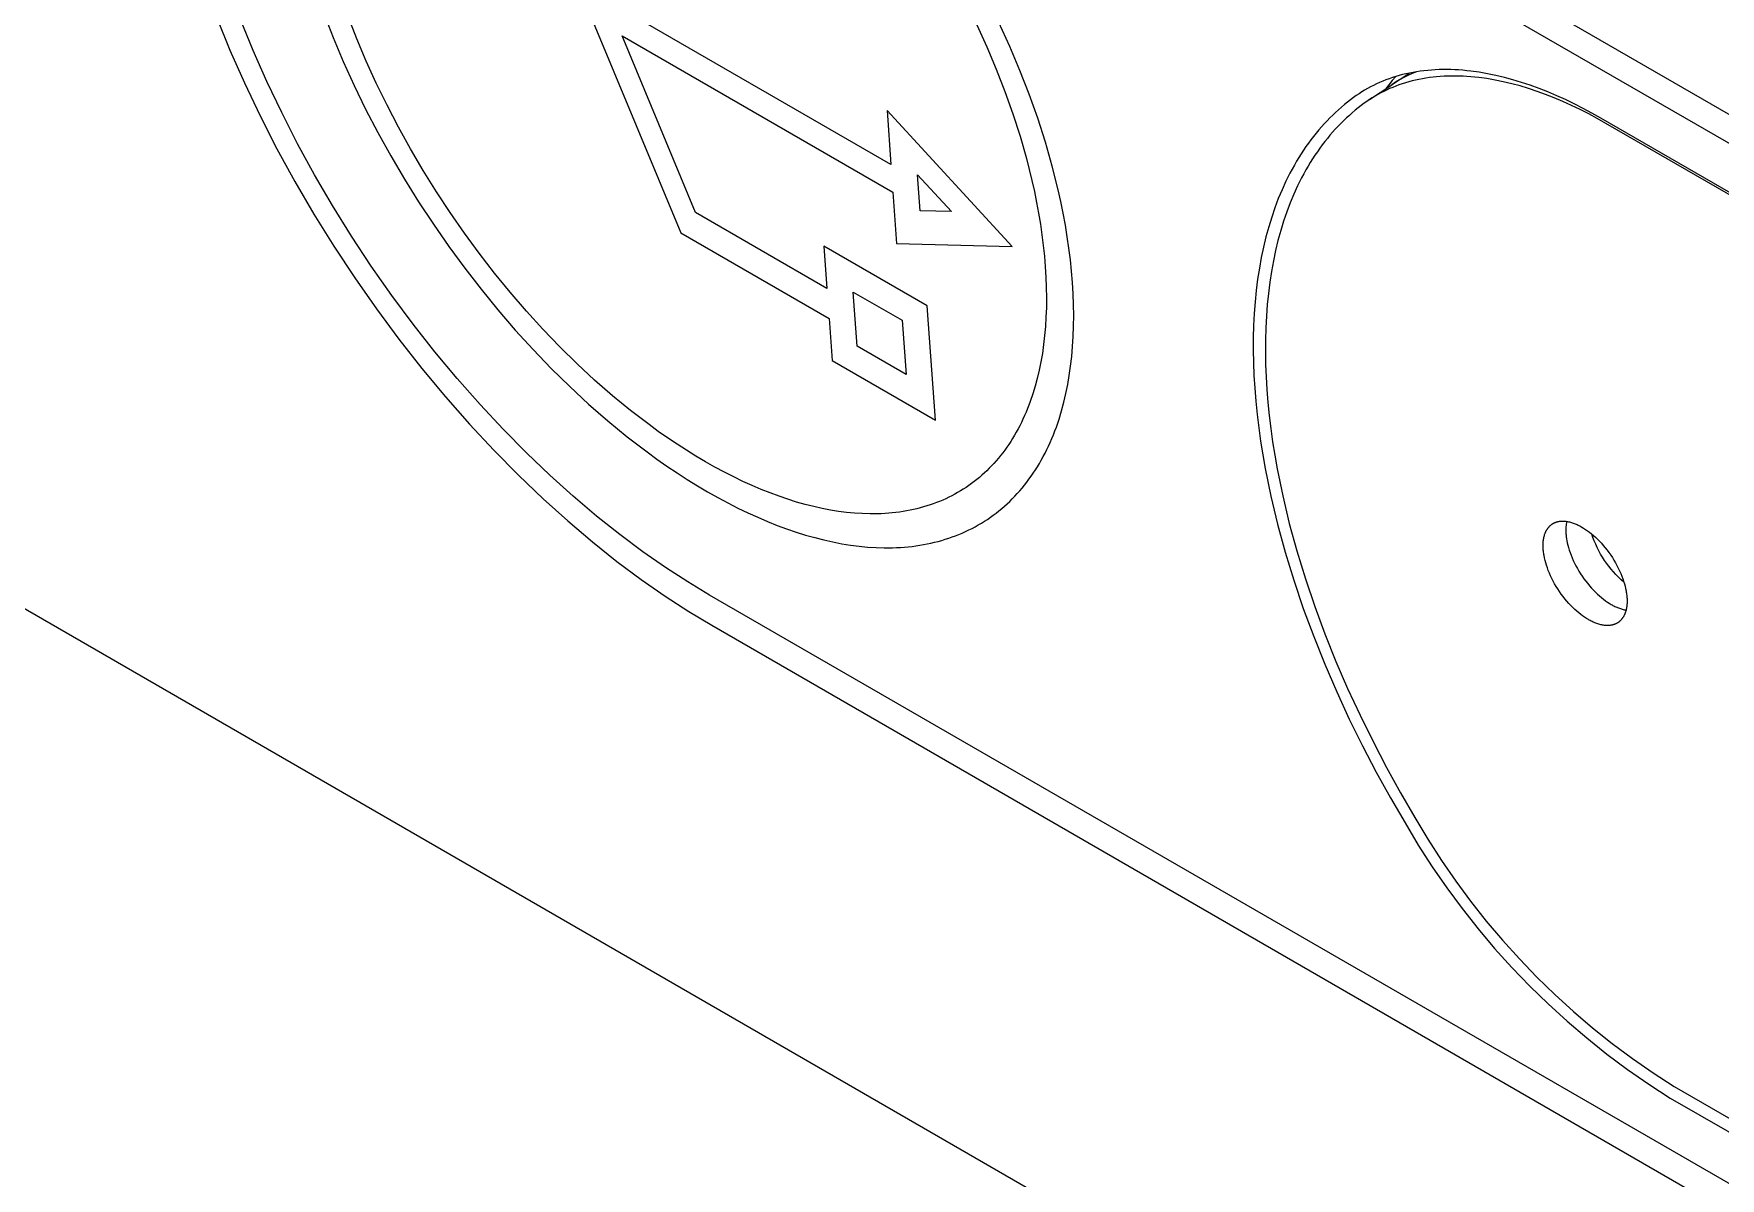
# Model space of a CAD drawing. Header units: millimetres. Extents: x -279 to 4999, y 61 to 3536.
# Drawn here: x 3925.8 to 3976.7, y 1637.2 to 1671.7 of the extents above; entities that cross this region are included whole.
import ezdxf

# ---------------------------------------------------------------- set-up
doc = ezdxf.new("R2010")
doc.units = ezdxf.units.MM
doc.layers.add('ZANO_R', color=7, linetype='Continuous', lineweight=0)

msp = doc.modelspace()

# ---------------------------------------------------------------- linework, layer by layer
at = {"layer": 'ZANO_R'}
for p, q in [((4521.23, 1310.465), (3485.725, 1908.314)), ((4018.624, 1645.237), (3943.801, 1688.436)), ((3943.866, 1687.527), (4018.688, 1644.328)), ((3934.552, 1672.35), (3934.833, 1671.627)), ((3951.651, 1667.8), (3943.483, 1672.516)), ((3931.321, 1672.227), (3931.719, 1671.247)), ((3932.42, 1671.243), (3932.042, 1672.172)), ((3935.544, 1671.593), (3935.282, 1672.267)), ((3942.627, 1672.215), (3945.318, 1665.739)), ((3954.244, 1672.016), (3954.548, 1671.346)), ((3955.239, 1671.362), (3954.911, 1672.081)), ((3934.833, 1671.627), (3935.137, 1670.906)), ((3935.827, 1670.921), (3935.544, 1671.593)), ((3943.544, 1671.685), (3951.71, 1666.971)), ((3945.76, 1666.353), (3943.544, 1671.685)), ((3954.548, 1671.346), (3954.832, 1670.674)), ((3955.543, 1670.64), (3955.239, 1671.362)), ((3931.719, 1671.247), (3932.156, 1670.259)), ((3932.833, 1670.307), (3932.42, 1671.243)), ((3935.137, 1670.906), (3935.464, 1670.187)), ((3936.132, 1670.252), (3935.827, 1670.921)), ((3932.156, 1670.259), (3932.628, 1669.267)), ((3933.281, 1669.367), (3932.833, 1670.307)), ((3954.832, 1670.674), (3955.093, 1670.001)), ((3955.824, 1669.917), (3955.543, 1670.64)), ((3966.39, 1670.274), (3966.297, 1670.232)), ((3966.485, 1670.314), (3966.39, 1670.274)), ((3966.581, 1670.352), (3966.485, 1670.314)), ((3966.678, 1670.388), (3966.581, 1670.352)), ((3966.771, 1670.331), (3966.667, 1670.206)), ((3966.777, 1670.422), (3966.678, 1670.388)), ((3966.873, 1670.28), (3966.755, 1670.205)), ((3966.879, 1670.454), (3966.771, 1670.331)), ((3966.774, 1670.217), (3967.282, 1670.557)), ((3966.877, 1670.454), (3966.777, 1670.422)), ((3966.994, 1670.352), (3966.873, 1670.28)), ((3966.979, 1670.483), (3966.877, 1670.454)), ((3967.082, 1670.51), (3966.979, 1670.483)), ((3967.117, 1670.42), (3966.994, 1670.352)), ((3967.17, 1670.264), (3967.072, 1670.233)), ((3967.186, 1670.536), (3967.082, 1670.51)), ((3967.242, 1670.483), (3967.117, 1670.42)), ((3967.269, 1670.292), (3967.17, 1670.264)), ((3967.292, 1670.559), (3967.186, 1670.536)), ((3967.369, 1670.542), (3967.242, 1670.483)), ((3967.37, 1670.319), (3967.269, 1670.292)), ((3967.399, 1670.579), (3967.292, 1670.559)), ((3967.499, 1670.596), (3967.369, 1670.542)), ((3967.472, 1670.344), (3967.37, 1670.319)), ((3967.507, 1670.598), (3967.399, 1670.579)), ((3967.576, 1670.366), (3967.472, 1670.344)), ((3967.617, 1670.614), (3967.507, 1670.598)), ((3967.68, 1670.387), (3967.576, 1670.366)), ((3967.728, 1670.628), (3967.617, 1670.614)), ((3967.786, 1670.405), (3967.68, 1670.387)), ((3967.84, 1670.64), (3967.728, 1670.628)), ((3967.893, 1670.421), (3967.786, 1670.405)), ((3967.953, 1670.649), (3967.84, 1670.64)), ((3968.001, 1670.434), (3967.893, 1670.421)), ((3968.067, 1670.656), (3967.953, 1670.649)), ((3968.111, 1670.446), (3968.001, 1670.434)), ((3968.182, 1670.661), (3968.067, 1670.656)), ((3968.221, 1670.455), (3968.111, 1670.446)), ((3968.299, 1670.664), (3968.182, 1670.661)), ((3968.333, 1670.462), (3968.221, 1670.455)), ((3968.416, 1670.664), (3968.299, 1670.664)), ((3968.446, 1670.467), (3968.333, 1670.462)), ((3968.534, 1670.662), (3968.416, 1670.664)), ((3968.56, 1670.469), (3968.446, 1670.467)), ((3968.654, 1670.657), (3968.534, 1670.662)), ((3968.675, 1670.469), (3968.56, 1670.469)), ((3968.774, 1670.651), (3968.654, 1670.657)), ((3968.79, 1670.467), (3968.675, 1670.469)), ((3968.896, 1670.642), (3968.774, 1670.651)), ((3968.907, 1670.463), (3968.79, 1670.467)), ((3969.018, 1670.63), (3968.896, 1670.642)), ((3969.025, 1670.456), (3968.907, 1670.463)), ((3969.141, 1670.617), (3969.018, 1670.63)), ((3969.144, 1670.448), (3969.025, 1670.456)), ((3969.39, 1670.583), (3969.141, 1670.617)), ((3969.263, 1670.437), (3969.144, 1670.448)), ((3969.383, 1670.423), (3969.263, 1670.437)), ((3969.627, 1670.39), (3969.383, 1670.423)), ((3969.641, 1670.539), (3969.39, 1670.583)), ((3969.873, 1670.347), (3969.627, 1670.39)), ((3969.896, 1670.487), (3969.641, 1670.539)), ((3970.121, 1670.296), (3969.873, 1670.347)), ((3970.153, 1670.426), (3969.896, 1670.487)), ((3970.373, 1670.236), (3970.121, 1670.296)), ((3970.412, 1670.355), (3970.153, 1670.426)), ((3970.673, 1670.276), (3970.412, 1670.355)), ((3970.935, 1670.189), (3970.673, 1670.276)), ((3935.464, 1670.187), (3935.813, 1669.471)), ((3936.457, 1669.586), (3936.132, 1670.252)), ((3955.093, 1670.001), (3955.332, 1669.327)), ((3956.08, 1669.194), (3955.824, 1669.917)), ((3965.513, 1669.753), (3965.421, 1669.681)), ((3965.606, 1669.823), (3965.513, 1669.753)), ((3965.687, 1669.881), (3965.606, 1669.823)), ((3965.77, 1669.936), (3965.687, 1669.881)), ((3965.854, 1669.99), (3965.77, 1669.936)), ((3965.939, 1670.043), (3965.854, 1669.99)), ((3966.026, 1670.093), (3965.939, 1670.043)), ((3966.087, 1669.758), (3966.006, 1669.703)), ((3966.115, 1670.141), (3966.026, 1670.093)), ((3966.087, 1669.758), (3966.755, 1670.205)), ((3966.169, 1669.811), (3966.087, 1669.758)), ((3966.205, 1670.187), (3966.115, 1670.141)), ((3966.253, 1669.862), (3966.169, 1669.811)), ((3966.297, 1670.232), (3966.205, 1670.187)), ((3966.338, 1669.911), (3966.253, 1669.862)), ((3966.425, 1669.958), (3966.338, 1669.911)), ((3966.513, 1670.003), (3966.425, 1669.958)), ((3966.602, 1670.046), (3966.513, 1670.003)), ((3966.667, 1670.206), (3966.565, 1670.077)), ((3966.693, 1670.088), (3966.602, 1670.046)), ((3966.693, 1670.162), (3966.614, 1670.106)), ((3966.786, 1670.127), (3966.693, 1670.088)), ((3966.88, 1670.164), (3966.786, 1670.127)), ((3966.975, 1670.199), (3966.88, 1670.164)), ((3967.072, 1670.233), (3966.975, 1670.199)), ((3970.626, 1670.168), (3970.373, 1670.236)), ((3970.881, 1670.09), (3970.626, 1670.168)), ((3971.138, 1670.005), (3970.881, 1670.09)), ((3971.199, 1670.093), (3970.935, 1670.189)), ((3971.396, 1669.911), (3971.138, 1670.005)), ((3971.464, 1669.988), (3971.199, 1670.093)), ((3971.655, 1669.809), (3971.396, 1669.911)), ((3971.73, 1669.876), (3971.464, 1669.988)), ((3971.915, 1669.699), (3971.655, 1669.809)), ((3971.996, 1669.756), (3971.73, 1669.876)), ((3972.262, 1669.628), (3971.996, 1669.756)), ((3932.628, 1669.267), (3933.136, 1668.274)), ((3933.762, 1668.427), (3933.281, 1669.367)), ((3935.813, 1669.471), (3936.183, 1668.761)), ((3936.801, 1668.924), (3936.457, 1669.586)), ((3951.535, 1669.433), (3951.651, 1667.8)), ((3955.313, 1665.325), (3951.535, 1669.433)), ((3955.332, 1669.327), (3955.548, 1668.655)), ((3964.975, 1669.29), (3964.889, 1669.205)), ((3965.062, 1669.373), (3964.975, 1669.29)), ((3965.15, 1669.453), (3965.062, 1669.373)), ((3965.24, 1669.531), (3965.15, 1669.453)), ((3965.33, 1669.607), (3965.24, 1669.531)), ((3965.421, 1669.681), (3965.33, 1669.607)), ((3965.478, 1669.283), (3965.392, 1669.204)), ((3965.566, 1669.36), (3965.478, 1669.283)), ((3965.655, 1669.435), (3965.566, 1669.36)), ((3965.745, 1669.508), (3965.655, 1669.435)), ((3965.836, 1669.578), (3965.745, 1669.508)), ((3965.927, 1669.647), (3965.836, 1669.578)), ((3966.006, 1669.703), (3965.927, 1669.647)), ((3972.175, 1669.581), (3971.915, 1669.699)), ((3972.435, 1669.456), (3972.175, 1669.581)), ((3972.528, 1669.493), (3972.262, 1669.628)), ((3972.695, 1669.324), (3972.435, 1669.456)), ((3972.794, 1669.35), (3972.528, 1669.493)), ((3972.955, 1669.185), (3972.695, 1669.324)), ((3973.059, 1669.201), (3972.794, 1669.35)), ((3936.183, 1668.761), (3936.573, 1668.057)), ((3937.165, 1668.269), (3936.801, 1668.924)), ((3956.312, 1668.473), (3956.08, 1669.194)), ((3964.477, 1668.747), (3964.399, 1668.649)), ((3964.557, 1668.843), (3964.477, 1668.747)), ((3964.638, 1668.937), (3964.557, 1668.843)), ((3964.721, 1669.029), (3964.638, 1668.937)), ((3964.804, 1669.118), (3964.721, 1669.029)), ((3964.889, 1669.205), (3964.804, 1669.118)), ((3964.974, 1668.775), (3964.894, 1668.682)), ((3965.055, 1668.865), (3964.974, 1668.775)), ((3965.138, 1668.953), (3965.055, 1668.865)), ((3965.221, 1669.039), (3965.138, 1668.953)), ((3965.306, 1669.122), (3965.221, 1669.039)), ((3965.392, 1669.204), (3965.306, 1669.122)), ((3973.214, 1669.038), (3972.955, 1669.185)), ((4026.686, 1638.239), (3973.059, 1669.201)), ((4026.842, 1638.077), (3973.214, 1669.038)), ((3933.136, 1668.274), (3933.677, 1667.286)), ((3934.274, 1667.49), (3933.762, 1668.427)), ((3937.546, 1667.62), (3937.165, 1668.269)), ((3955.548, 1668.655), (3955.74, 1667.985)), ((3956.518, 1667.753), (3956.312, 1668.473)), ((3964.097, 1668.233), (3964.025, 1668.123)), ((3964.17, 1668.34), (3964.097, 1668.233)), ((3964.245, 1668.445), (3964.17, 1668.34)), ((3964.321, 1668.548), (3964.245, 1668.445)), ((3964.399, 1668.649), (3964.321, 1668.548)), ((3964.587, 1668.291), (3964.514, 1668.187)), ((3964.662, 1668.392), (3964.587, 1668.291)), ((3964.738, 1668.491), (3964.662, 1668.392)), ((3964.816, 1668.588), (3964.738, 1668.491)), ((3964.894, 1668.682), (3964.816, 1668.588)), ((3936.573, 1668.057), (3936.983, 1667.361)), ((3955.74, 1667.985), (3955.906, 1667.319)), ((3956.696, 1667.038), (3956.518, 1667.753)), ((3963.819, 1667.781), (3963.753, 1667.663)), ((3963.886, 1667.898), (3963.819, 1667.781)), ((3963.955, 1668.012), (3963.886, 1667.898)), ((3964.025, 1668.123), (3963.955, 1668.012)), ((3964.234, 1667.751), (3964.167, 1667.637)), ((3964.301, 1667.864), (3964.234, 1667.751)), ((3964.371, 1667.974), (3964.301, 1667.864)), ((3964.441, 1668.082), (3964.371, 1667.974)), ((3964.514, 1668.187), (3964.441, 1668.082)), ((3933.677, 1667.286), (3934.249, 1666.304)), ((3934.817, 1666.561), (3934.274, 1667.49)), ((3936.983, 1667.361), (3937.411, 1666.674)), ((3937.945, 1666.98), (3937.546, 1667.62)), ((3952.536, 1666.407), (3952.459, 1667.493)), ((3952.459, 1667.493), (3953.479, 1666.383)), ((3955.906, 1667.319), (3955.98, 1666.988)), ((3963.564, 1667.294), (3963.447, 1667.036)), ((3963.626, 1667.419), (3963.564, 1667.294)), ((3963.688, 1667.542), (3963.626, 1667.419)), ((3963.753, 1667.663), (3963.688, 1667.542)), ((3963.977, 1667.28), (3963.917, 1667.157)), ((3964.039, 1667.401), (3963.977, 1667.28)), ((3964.102, 1667.52), (3964.039, 1667.401)), ((3964.167, 1667.637), (3964.102, 1667.52)), ((3938.36, 1666.35), (3937.945, 1666.98)), ((3951.71, 1666.971), (3951.82, 1665.414)), ((3955.98, 1666.988), (3956.047, 1666.658)), ((3956.776, 1666.682), (3956.696, 1667.038)), ((3963.336, 1666.77), (3963.232, 1666.496)), ((3963.447, 1667.036), (3963.336, 1666.77)), ((3963.801, 1666.903), (3963.692, 1666.641)), ((3963.917, 1667.157), (3963.801, 1666.903)), ((3934.249, 1666.304), (3934.852, 1665.335)), ((3935.388, 1665.642), (3934.817, 1666.561)), ((3937.411, 1666.674), (3937.857, 1665.997)), ((3938.791, 1665.73), (3938.36, 1666.35)), ((3949.724, 1664.065), (3945.76, 1666.353)), ((3953.479, 1666.383), (3952.536, 1666.407)), ((3956.047, 1666.658), (3956.108, 1666.329)), ((3956.108, 1666.329), (3956.161, 1666.002)), ((3956.848, 1666.328), (3956.776, 1666.682)), ((3956.913, 1665.975), (3956.848, 1666.328)), ((3963.136, 1666.212), (3963.046, 1665.921)), ((3963.232, 1666.496), (3963.136, 1666.212)), ((3963.59, 1666.371), (3963.495, 1666.092)), ((3963.692, 1666.641), (3963.59, 1666.371)), ((3937.857, 1665.997), (3938.32, 1665.332)), ((3939.237, 1665.122), (3938.791, 1665.73)), ((3945.318, 1665.739), (3949.788, 1663.158)), ((3956.161, 1666.002), (3956.209, 1665.677)), ((3956.971, 1665.624), (3956.913, 1665.975)), ((3963.046, 1665.921), (3962.964, 1665.621)), ((3963.407, 1665.805), (3963.326, 1665.509)), ((3963.495, 1666.092), (3963.407, 1665.805)), ((3934.852, 1665.335), (3935.482, 1664.381)), ((3935.984, 1664.739), (3935.388, 1665.642)), ((3938.32, 1665.332), (3938.799, 1664.679)), ((3952.75, 1663.535), (3949.633, 1665.335)), ((3949.633, 1665.335), (3949.724, 1664.065)), ((3951.82, 1665.414), (3955.313, 1665.325)), ((3956.209, 1665.677), (3956.249, 1665.354)), ((3956.249, 1665.354), (3956.282, 1665.032)), ((3957.021, 1665.275), (3956.971, 1665.624)), ((3957.064, 1664.928), (3957.021, 1665.275)), ((3962.89, 1665.312), (3962.823, 1664.996)), ((3962.964, 1665.621), (3962.89, 1665.312)), ((3963.252, 1665.206), (3963.187, 1664.895)), ((3963.326, 1665.509), (3963.252, 1665.206)), ((3936.604, 1663.854), (3935.984, 1664.739)), ((3938.799, 1664.679), (3939.293, 1664.04)), ((3939.698, 1664.527), (3939.237, 1665.122)), ((3956.282, 1665.032), (3956.308, 1664.713)), ((3956.308, 1664.713), (3956.327, 1664.399)), ((3957.1, 1664.583), (3957.064, 1664.928)), ((3962.764, 1664.672), (3962.713, 1664.34)), ((3962.823, 1664.996), (3962.764, 1664.672)), ((3963.187, 1664.895), (3963.128, 1664.576)), ((3935.482, 1664.381), (3936.136, 1663.447)), ((3940.172, 1663.946), (3939.698, 1664.527)), ((3956.327, 1664.399), (3956.338, 1664.09)), ((3957.128, 1664.24), (3957.1, 1664.583)), ((3957.148, 1663.902), (3957.128, 1664.24)), ((3962.713, 1664.34), (3962.669, 1664.001)), ((3963.078, 1664.249), (3963.036, 1663.915)), ((3963.128, 1664.576), (3963.078, 1664.249)), ((3937.245, 1662.99), (3936.604, 1663.854)), ((3939.293, 1664.04), (3939.802, 1663.416)), ((3940.659, 1663.381), (3940.172, 1663.946)), ((3950.518, 1663.955), (3951.995, 1663.102)), ((3950.634, 1662.322), (3950.518, 1663.955)), ((3956.338, 1664.09), (3956.343, 1663.787)), ((3956.343, 1663.787), (3956.34, 1663.491)), ((3957.161, 1663.571), (3957.148, 1663.902)), ((3962.635, 1663.655), (3962.608, 1663.302)), ((3962.669, 1664.001), (3962.635, 1663.655)), ((3963.036, 1663.915), (3963.001, 1663.574)), ((3936.136, 1663.447), (3936.812, 1662.536)), ((3939.802, 1663.416), (3940.324, 1662.809)), ((3941.157, 1662.832), (3940.659, 1663.381)), ((3949.788, 1663.158), (3949.878, 1661.888)), ((3952.995, 1660.089), (3952.75, 1663.535)), ((3956.329, 1663.201), (3956.312, 1662.917)), ((3956.34, 1663.491), (3956.329, 1663.201)), ((3957.165, 1663.246), (3957.161, 1663.571)), ((3957.162, 1662.928), (3957.165, 1663.246)), ((3962.608, 1663.302), (3962.589, 1662.942)), ((3962.975, 1663.227), (3962.957, 1662.872)), ((3963.001, 1663.574), (3962.975, 1663.227)), ((3937.903, 1662.152), (3937.245, 1662.99)), ((3940.324, 1662.809), (3940.86, 1662.22)), ((3941.667, 1662.302), (3941.157, 1662.832)), ((3951.995, 1663.102), (3952.111, 1661.469)), ((3956.288, 1662.64), (3956.257, 1662.369)), ((3956.312, 1662.917), (3956.288, 1662.64)), ((3957.151, 1662.616), (3957.162, 1662.928)), ((3962.589, 1662.942), (3962.579, 1662.576)), ((3962.957, 1662.872), (3962.947, 1662.512)), ((3936.812, 1662.536), (3937.508, 1661.651)), ((3938.577, 1661.342), (3937.903, 1662.152)), ((3940.86, 1662.22), (3941.407, 1661.65)), ((3942.188, 1661.79), (3941.667, 1662.302)), ((3952.111, 1661.469), (3950.634, 1662.322)), ((3956.257, 1662.369), (3956.22, 1662.104)), ((3957.107, 1662.014), (3957.133, 1662.312)), ((3957.133, 1662.312), (3957.151, 1662.616)), ((3962.579, 1662.576), (3962.578, 1662.204)), ((3962.578, 1662.204), (3962.584, 1661.826)), ((3962.947, 1662.512), (3962.945, 1662.145)), ((3962.945, 1662.145), (3962.952, 1661.773)), ((3937.508, 1661.651), (3938.219, 1660.796)), ((3941.407, 1661.65), (3941.966, 1661.101)), ((3942.718, 1661.298), (3942.188, 1661.79)), ((3949.878, 1661.888), (3952.995, 1660.089)), ((3956.175, 1661.846), (3956.124, 1661.595)), ((3956.22, 1662.104), (3956.175, 1661.846)), ((3957.033, 1661.439), (3957.073, 1661.723)), ((3957.073, 1661.723), (3957.107, 1662.014)), ((3962.584, 1661.826), (3962.599, 1661.442)), ((3962.952, 1661.773), (3962.967, 1661.395)), ((3939.263, 1660.563), (3938.577, 1661.342)), ((3943.257, 1660.828), (3942.718, 1661.298)), ((3956.002, 1661.112), (3955.932, 1660.88)), ((3956.066, 1661.35), (3956.002, 1661.112)), ((3956.124, 1661.595), (3956.066, 1661.35)), ((3956.93, 1660.892), (3956.985, 1661.162)), ((3956.985, 1661.162), (3957.033, 1661.439)), ((3962.599, 1661.442), (3962.623, 1661.053)), ((3962.967, 1661.395), (3962.99, 1661.013)), ((3938.219, 1660.796), (3938.943, 1659.973)), ((3941.966, 1661.101), (3942.535, 1660.573)), ((3943.804, 1660.38), (3943.257, 1660.828)), ((3955.855, 1660.655), (3955.814, 1660.545)), ((3955.932, 1660.88), (3955.855, 1660.655)), ((3956.8, 1660.373), (3956.869, 1660.629)), ((3956.869, 1660.629), (3956.93, 1660.892)), ((3962.623, 1661.053), (3962.655, 1660.66)), ((3962.655, 1660.66), (3962.695, 1660.262)), ((3962.99, 1661.013), (3963.021, 1660.625)), ((3963.021, 1660.625), (3963.061, 1660.233)), ((3939.959, 1659.816), (3939.263, 1660.563)), ((3942.535, 1660.573), (3943.114, 1660.068)), ((3944.359, 1659.955), (3943.804, 1660.38)), ((3955.636, 1660.123), (3955.588, 1660.021)), ((3955.683, 1660.226), (3955.636, 1660.123)), ((3955.728, 1660.33), (3955.683, 1660.226)), ((3955.772, 1660.437), (3955.728, 1660.33)), ((3955.814, 1660.545), (3955.772, 1660.437)), ((3956.642, 1659.882), (3956.724, 1660.124)), ((3956.724, 1660.124), (3956.8, 1660.373)), ((3962.695, 1660.262), (3962.744, 1659.859)), ((3963.061, 1660.233), (3963.109, 1659.837)), ((3938.943, 1659.973), (3939.677, 1659.185)), ((3940.66, 1659.105), (3939.959, 1659.816)), ((3943.114, 1660.068), (3943.702, 1659.587)), ((3943.702, 1659.587), (3944.298, 1659.131)), ((3944.639, 1659.753), (3944.359, 1659.955)), ((3944.92, 1659.556), (3944.639, 1659.753)), ((3955.379, 1659.633), (3955.324, 1659.54)), ((3955.434, 1659.727), (3955.379, 1659.633)), ((3955.486, 1659.824), (3955.434, 1659.727)), ((3955.538, 1659.922), (3955.486, 1659.824)), ((3955.588, 1660.021), (3955.538, 1659.922)), ((3956.505, 1659.534), (3956.552, 1659.648)), ((3956.552, 1659.648), (3956.598, 1659.764)), ((3956.598, 1659.764), (3956.642, 1659.882)), ((3962.744, 1659.859), (3962.801, 1659.453)), ((3963.109, 1659.837), (3963.165, 1659.437)), ((3939.677, 1659.185), (3940.418, 1658.434)), ((3941.366, 1658.43), (3940.66, 1659.105)), ((3944.298, 1659.131), (3944.598, 1658.913)), ((3945.203, 1659.366), (3944.92, 1659.556)), ((3945.487, 1659.183), (3945.203, 1659.366)), ((3945.773, 1659.007), (3945.487, 1659.183)), ((3955.024, 1659.103), (3954.959, 1659.021)), ((3955.086, 1659.187), (3955.024, 1659.103)), ((3955.148, 1659.273), (3955.086, 1659.187)), ((3955.208, 1659.36), (3955.148, 1659.273)), ((3955.266, 1659.449), (3955.208, 1659.36)), ((3955.324, 1659.54), (3955.266, 1659.449)), ((3956.246, 1658.99), (3956.301, 1659.095)), ((3956.301, 1659.095), (3956.354, 1659.202)), ((3956.354, 1659.202), (3956.406, 1659.311)), ((3956.406, 1659.311), (3956.457, 1659.421)), ((3956.457, 1659.421), (3956.505, 1659.534)), ((3962.801, 1659.453), (3962.866, 1659.044)), ((3963.165, 1659.437), (3963.229, 1659.034)), ((3944.598, 1658.913), (3944.9, 1658.703)), ((3944.9, 1658.703), (3945.204, 1658.499)), ((3946.06, 1658.837), (3945.773, 1659.007)), ((3946.346, 1658.676), (3946.06, 1658.837)), ((3946.63, 1658.523), (3946.346, 1658.676)), ((3954.545, 1658.567), (3954.471, 1658.497)), ((3954.618, 1658.638), (3954.545, 1658.567)), ((3954.689, 1658.711), (3954.618, 1658.638)), ((3954.758, 1658.786), (3954.689, 1658.711)), ((3954.827, 1658.863), (3954.758, 1658.786)), ((3954.894, 1658.941), (3954.827, 1658.863)), ((3954.959, 1659.021), (3954.894, 1658.941)), ((3955.947, 1658.492), (3956.01, 1658.588)), ((3956.01, 1658.588), (3956.071, 1658.685)), ((3956.071, 1658.685), (3956.131, 1658.785)), ((3956.131, 1658.785), (3956.189, 1658.886)), ((3956.189, 1658.886), (3956.246, 1658.99)), ((3962.866, 1659.044), (3962.939, 1658.631)), ((3962.939, 1658.631), (3963.11, 1657.798)), ((3963.229, 1659.034), (3963.301, 1658.627)), ((3963.301, 1658.627), (3963.469, 1657.807)), ((3940.418, 1658.434), (3941.162, 1657.722)), ((3942.072, 1657.794), (3941.366, 1658.43)), ((3945.204, 1658.499), (3945.51, 1658.302)), ((3945.51, 1658.302), (3945.816, 1658.112)), ((3945.816, 1658.112), (3946.124, 1657.93)), ((3946.912, 1658.38), (3946.63, 1658.523)), ((3947.191, 1658.245), (3946.912, 1658.38)), ((3947.467, 1658.12), (3947.191, 1658.245)), ((3947.741, 1658.003), (3947.467, 1658.12)), ((3953.919, 1658.063), (3953.835, 1658.009)), ((3954.002, 1658.12), (3953.919, 1658.063)), ((3954.083, 1658.178), (3954.002, 1658.12)), ((3954.164, 1658.238), (3954.083, 1658.178)), ((3954.242, 1658.3), (3954.164, 1658.238)), ((3954.32, 1658.364), (3954.242, 1658.3)), ((3954.396, 1658.43), (3954.32, 1658.364)), ((3954.471, 1658.497), (3954.396, 1658.43)), ((3955.609, 1658.042), (3955.68, 1658.128)), ((3955.68, 1658.128), (3955.749, 1658.216)), ((3955.749, 1658.216), (3955.816, 1658.306)), ((3955.816, 1658.306), (3955.882, 1658.398)), ((3955.882, 1658.398), (3955.947, 1658.492)), ((3941.162, 1657.722), (3941.908, 1657.051)), ((3942.776, 1657.197), (3942.072, 1657.794)), ((3946.124, 1657.93), (3946.432, 1657.757)), ((3946.432, 1657.757), (3946.737, 1657.593)), ((3946.737, 1657.593), (3947.039, 1657.439)), ((3948.012, 1657.895), (3947.741, 1658.003)), ((3948.281, 1657.795), (3948.012, 1657.895)), ((3948.546, 1657.704), (3948.281, 1657.795)), ((3948.808, 1657.622), (3948.546, 1657.704)), ((3949.068, 1657.549), (3948.808, 1657.622)), ((3949.324, 1657.484), (3949.068, 1657.549)), ((3952.93, 1657.567), (3952.833, 1657.533)), ((3953.026, 1657.603), (3952.93, 1657.567)), ((3953.12, 1657.64), (3953.026, 1657.603)), ((3953.214, 1657.679), (3953.12, 1657.64)), ((3953.306, 1657.721), (3953.214, 1657.679)), ((3953.397, 1657.764), (3953.306, 1657.721)), ((3953.487, 1657.809), (3953.397, 1657.764)), ((3953.576, 1657.856), (3953.487, 1657.809)), ((3953.664, 1657.905), (3953.576, 1657.856)), ((3953.75, 1657.956), (3953.664, 1657.905)), ((3953.835, 1658.009), (3953.75, 1657.956)), ((3955.075, 1657.493), (3955.156, 1657.566)), ((3955.156, 1657.566), (3955.235, 1657.64)), ((3955.235, 1657.64), (3955.313, 1657.717)), ((3955.313, 1657.717), (3955.389, 1657.795)), ((3955.389, 1657.795), (3955.464, 1657.875)), ((3955.464, 1657.875), (3955.537, 1657.958)), ((3955.537, 1657.958), (3955.609, 1658.042)), ((3963.11, 1657.798), (3963.311, 1656.956)), ((3963.469, 1657.807), (3963.667, 1656.978)), ((3941.908, 1657.051), (3942.651, 1656.42)), ((3943.476, 1656.64), (3942.776, 1657.197)), ((3947.039, 1657.439), (3947.339, 1657.295)), ((3947.339, 1657.295), (3947.635, 1657.16)), ((3947.635, 1657.16), (3947.929, 1657.034)), ((3947.929, 1657.034), (3948.221, 1656.918)), ((3949.577, 1657.427), (3949.324, 1657.484)), ((3949.827, 1657.379), (3949.577, 1657.427)), ((3950.073, 1657.34), (3949.827, 1657.379)), ((3950.316, 1657.308), (3950.073, 1657.34)), ((3950.555, 1657.285), (3950.316, 1657.308)), ((3950.791, 1657.271), (3950.555, 1657.285)), ((3951.023, 1657.264), (3950.791, 1657.271)), ((3951.137, 1657.264), (3951.023, 1657.264)), ((3951.251, 1657.266), (3951.137, 1657.264)), ((3951.363, 1657.27), (3951.251, 1657.266)), ((3951.475, 1657.275), (3951.363, 1657.27)), ((3951.586, 1657.283), (3951.475, 1657.275)), ((3951.695, 1657.293), (3951.586, 1657.283)), ((3951.804, 1657.305), (3951.695, 1657.293)), ((3951.912, 1657.319), (3951.804, 1657.305)), ((3952.018, 1657.335), (3951.912, 1657.319)), ((3952.124, 1657.353), (3952.018, 1657.335)), ((3952.229, 1657.373), (3952.124, 1657.353)), ((3952.332, 1657.395), (3952.229, 1657.373)), ((3952.434, 1657.418), (3952.332, 1657.395)), ((3952.536, 1657.444), (3952.434, 1657.418)), ((3952.636, 1657.472), (3952.536, 1657.444)), ((3952.735, 1657.502), (3952.636, 1657.472)), ((3952.833, 1657.533), (3952.735, 1657.502)), ((3954.382, 1656.984), (3954.473, 1657.041)), ((3954.473, 1657.041), (3954.563, 1657.099)), ((3954.563, 1657.099), (3954.652, 1657.16)), ((3954.652, 1657.16), (3954.739, 1657.223)), ((3954.739, 1657.223), (3954.825, 1657.287)), ((3954.825, 1657.287), (3954.91, 1657.354)), ((3954.91, 1657.354), (3954.994, 1657.422)), ((3954.994, 1657.422), (3955.075, 1657.493)), ((3971.775, 1657.033), (3971.787, 1657.035)), ((3971.787, 1657.035), (3971.8, 1657.038)), ((3971.8, 1657.038), (3971.813, 1657.04)), ((3971.813, 1657.04), (3971.826, 1657.042)), ((3971.826, 1657.042), (3971.839, 1657.043)), ((3971.839, 1657.043), (3971.852, 1657.044)), ((3971.852, 1657.044), (3971.865, 1657.046)), ((3971.865, 1657.046), (3971.878, 1657.046)), ((3971.878, 1657.046), (3971.892, 1657.047)), ((3971.892, 1657.047), (3971.905, 1657.047)), ((3971.905, 1657.047), (3971.919, 1657.047)), ((3971.919, 1657.047), (3971.932, 1657.047)), ((3971.932, 1657.047), (3971.946, 1657.047)), ((3971.946, 1657.047), (3971.96, 1657.046)), ((3971.96, 1657.046), (3971.974, 1657.045)), ((3971.974, 1657.045), (3972.002, 1657.042)), ((3972.002, 1657.042), (3972.03, 1657.039)), ((3972.037, 1657.038), (3972.028, 1656.996)), ((3972.03, 1657.039), (3972.058, 1657.034)), ((3972.058, 1657.034), (3972.087, 1657.029)), ((3944.169, 1656.123), (3943.476, 1656.64)), ((3948.221, 1656.918), (3948.509, 1656.812)), ((3948.509, 1656.812), (3948.794, 1656.714)), ((3948.794, 1656.714), (3949.075, 1656.626)), ((3949.075, 1656.626), (3949.354, 1656.547)), ((3949.354, 1656.547), (3949.629, 1656.477)), ((3953.292, 1656.497), (3953.397, 1656.531)), ((3953.397, 1656.531), (3953.501, 1656.567)), ((3953.501, 1656.567), (3953.604, 1656.605)), ((3953.604, 1656.605), (3953.705, 1656.645)), ((3953.705, 1656.645), (3953.806, 1656.687)), ((3953.806, 1656.687), (3953.905, 1656.732)), ((3953.905, 1656.732), (3954.003, 1656.778)), ((3954.003, 1656.778), (3954.099, 1656.827)), ((3954.099, 1656.827), (3954.195, 1656.877)), ((3954.195, 1656.877), (3954.289, 1656.93)), ((3954.289, 1656.93), (3954.382, 1656.984)), ((3963.311, 1656.956), (3963.542, 1656.109)), ((3963.667, 1656.978), (3963.895, 1656.145)), ((3971.335, 1656.501), (3971.34, 1656.529)), ((3971.34, 1656.529), (3971.345, 1656.557)), ((3971.345, 1656.557), (3971.352, 1656.585)), ((3971.352, 1656.585), (3971.359, 1656.612)), ((3971.359, 1656.612), (3971.367, 1656.638)), ((3971.367, 1656.638), (3971.376, 1656.664)), ((3971.376, 1656.664), (3971.381, 1656.677)), ((3971.381, 1656.677), (3971.386, 1656.689)), ((3971.386, 1656.689), (3971.391, 1656.702)), ((3971.391, 1656.702), (3971.396, 1656.714)), ((3971.396, 1656.714), (3971.402, 1656.726)), ((3971.402, 1656.726), (3971.407, 1656.738)), ((3971.407, 1656.738), (3971.413, 1656.749)), ((3971.413, 1656.749), (3971.419, 1656.761)), ((3971.419, 1656.761), (3971.426, 1656.772)), ((3971.426, 1656.772), (3971.432, 1656.783)), ((3971.432, 1656.783), (3971.439, 1656.794)), ((3971.439, 1656.794), (3971.446, 1656.805)), ((3971.446, 1656.805), (3971.453, 1656.816)), ((3971.453, 1656.816), (3971.46, 1656.826)), ((3971.46, 1656.826), (3971.468, 1656.836)), ((3971.468, 1656.836), (3971.475, 1656.846)), ((3971.475, 1656.846), (3971.483, 1656.856)), ((3971.483, 1656.856), (3971.491, 1656.866)), ((3971.491, 1656.866), (3971.5, 1656.875)), ((3971.5, 1656.875), (3971.508, 1656.884)), ((3971.508, 1656.884), (3971.517, 1656.893)), ((3971.517, 1656.893), (3971.526, 1656.902)), ((3971.526, 1656.902), (3971.535, 1656.91)), ((3971.535, 1656.91), (3971.544, 1656.918)), ((3971.544, 1656.918), (3971.553, 1656.926)), ((3971.553, 1656.926), (3971.563, 1656.934)), ((3971.563, 1656.934), (3971.572, 1656.941)), ((3971.572, 1656.941), (3971.582, 1656.949)), ((3971.582, 1656.949), (3971.592, 1656.955)), ((3971.592, 1656.955), (3971.603, 1656.962)), ((3971.603, 1656.962), (3971.613, 1656.969)), ((3971.613, 1656.969), (3971.624, 1656.975)), ((3971.624, 1656.975), (3971.634, 1656.981)), ((3971.634, 1656.981), (3971.645, 1656.987)), ((3971.645, 1656.987), (3971.656, 1656.992)), ((3971.656, 1656.992), (3971.667, 1656.997)), ((3971.667, 1656.997), (3971.679, 1657.002)), ((3971.679, 1657.002), (3971.69, 1657.007)), ((3971.69, 1657.007), (3971.702, 1657.011)), ((3971.702, 1657.011), (3971.714, 1657.016)), ((3971.714, 1657.016), (3971.726, 1657.02)), ((3971.726, 1657.02), (3971.738, 1657.023)), ((3971.738, 1657.023), (3971.75, 1657.027)), ((3971.75, 1657.027), (3971.762, 1657.03)), ((3971.762, 1657.03), (3971.775, 1657.033)), ((3972.008, 1656.829), (3972.006, 1656.786)), ((3972.006, 1656.786), (3972.006, 1656.744)), ((3972.006, 1656.744), (3972.008, 1656.702)), ((3972.011, 1656.871), (3972.008, 1656.829)), ((3972.008, 1656.702), (3972.011, 1656.66)), ((3972.015, 1656.913), (3972.011, 1656.871)), ((3972.011, 1656.66), (3972.013, 1656.629)), ((3972.013, 1656.629), (3972.016, 1656.597)), ((3972.021, 1656.955), (3972.015, 1656.913)), ((3972.016, 1656.597), (3972.02, 1656.564)), ((3972.02, 1656.564), (3972.025, 1656.531)), ((3972.028, 1656.996), (3972.021, 1656.955)), ((3972.025, 1656.531), (3972.03, 1656.498)), ((3972.087, 1657.029), (3972.115, 1657.022)), ((3972.115, 1657.022), (3972.144, 1657.015)), ((3972.144, 1657.015), (3972.173, 1657.007)), ((3972.173, 1657.007), (3972.202, 1656.998)), ((3972.202, 1656.998), (3972.231, 1656.988)), ((3972.231, 1656.988), (3972.259, 1656.978)), ((3972.259, 1656.978), (3972.288, 1656.966)), ((3972.288, 1656.966), (3972.317, 1656.954)), ((3972.317, 1656.954), (3972.346, 1656.942)), ((3972.346, 1656.942), (3972.375, 1656.928)), ((3972.375, 1656.928), (3972.403, 1656.914)), ((3972.403, 1656.914), (3972.431, 1656.9)), ((3972.431, 1656.9), (3972.46, 1656.884)), ((3972.46, 1656.884), (3972.488, 1656.868)), ((3972.488, 1656.868), (3972.544, 1656.835)), ((3972.544, 1656.835), (3972.601, 1656.797)), ((3972.601, 1656.797), (3972.66, 1656.757)), ((3972.66, 1656.757), (3972.719, 1656.712)), ((3972.719, 1656.712), (3972.779, 1656.665)), ((3972.779, 1656.665), (3972.839, 1656.614)), ((3972.824, 1656.553), (3972.788, 1656.657)), ((3972.863, 1656.449), (3972.824, 1656.553)), ((3972.839, 1656.614), (3972.899, 1656.56)), ((3972.899, 1656.56), (3972.959, 1656.502)), ((3942.651, 1656.42), (3943.39, 1655.832)), ((3944.853, 1655.646), (3944.169, 1656.123)), ((3949.629, 1656.477), (3949.901, 1656.417)), ((3949.901, 1656.417), (3950.169, 1656.365)), ((3950.169, 1656.365), (3950.433, 1656.322)), ((3950.433, 1656.322), (3950.694, 1656.289)), ((3950.694, 1656.289), (3950.951, 1656.264)), ((3950.951, 1656.264), (3951.204, 1656.248)), ((3951.204, 1656.248), (3951.453, 1656.241)), ((3951.453, 1656.241), (3951.576, 1656.241)), ((3951.576, 1656.241), (3951.698, 1656.243)), ((3951.698, 1656.243), (3951.819, 1656.247)), ((3951.819, 1656.247), (3951.939, 1656.253)), ((3951.939, 1656.253), (3952.058, 1656.262)), ((3952.058, 1656.262), (3952.175, 1656.273)), ((3952.175, 1656.273), (3952.292, 1656.285)), ((3952.292, 1656.285), (3952.408, 1656.3)), ((3952.408, 1656.3), (3952.522, 1656.317)), ((3952.522, 1656.317), (3952.636, 1656.337)), ((3952.636, 1656.337), (3952.748, 1656.358)), ((3952.748, 1656.358), (3952.859, 1656.381)), ((3952.859, 1656.381), (3952.969, 1656.407)), ((3952.969, 1656.407), (3953.078, 1656.435)), ((3953.078, 1656.435), (3953.185, 1656.465)), ((3953.185, 1656.465), (3953.292, 1656.497)), ((3963.542, 1656.109), (3963.803, 1655.261)), ((3963.895, 1656.145), (3964.151, 1655.309)), ((3971.32, 1656.324), (3971.321, 1656.354)), ((3971.32, 1656.293), (3971.32, 1656.324)), ((3971.321, 1656.263), (3971.32, 1656.293)), ((3971.321, 1656.354), (3971.322, 1656.384)), ((3971.322, 1656.232), (3971.321, 1656.263)), ((3971.322, 1656.384), (3971.324, 1656.413)), ((3971.324, 1656.201), (3971.322, 1656.232)), ((3971.324, 1656.413), (3971.327, 1656.443)), ((3971.326, 1656.17), (3971.324, 1656.201)), ((3971.329, 1656.138), (3971.326, 1656.17)), ((3971.327, 1656.443), (3971.33, 1656.472)), ((3971.333, 1656.106), (3971.329, 1656.138)), ((3971.33, 1656.472), (3971.335, 1656.501)), ((3971.338, 1656.073), (3971.333, 1656.106)), ((3971.343, 1656.039), (3971.338, 1656.073)), ((3971.349, 1656.005), (3971.343, 1656.039)), ((3972.03, 1656.498), (3972.036, 1656.464)), ((3972.036, 1656.464), (3972.05, 1656.394)), ((3972.05, 1656.394), (3972.067, 1656.321)), ((3972.067, 1656.321), (3972.087, 1656.247)), ((3972.087, 1656.247), (3972.11, 1656.172)), ((3972.11, 1656.172), (3972.136, 1656.095)), ((3972.136, 1656.095), (3972.165, 1656.016)), ((3972.906, 1656.348), (3972.863, 1656.449)), ((3972.953, 1656.247), (3972.906, 1656.348)), ((3973.003, 1656.148), (3972.953, 1656.247)), ((3972.959, 1656.502), (3973.019, 1656.441)), ((3973.056, 1656.052), (3973.003, 1656.148)), ((3973.019, 1656.441), (3973.079, 1656.378)), ((3973.113, 1655.956), (3973.056, 1656.052)), ((3973.079, 1656.378), (3973.137, 1656.311)), ((3973.137, 1656.311), (3973.195, 1656.242)), ((3973.195, 1656.242), (3973.251, 1656.17)), ((3973.251, 1656.17), (3973.306, 1656.097)), ((3973.306, 1656.097), (3973.359, 1656.021)), ((3973.359, 1656.021), (3973.41, 1655.944)), ((3943.39, 1655.832), (3944.121, 1655.287)), ((3945.526, 1655.21), (3944.853, 1655.646)), ((3971.363, 1655.935), (3971.349, 1656.005)), ((3971.38, 1655.863), (3971.363, 1655.935)), ((3971.4, 1655.789), (3971.38, 1655.863)), ((3971.423, 1655.713), (3971.4, 1655.789)), ((3971.449, 1655.636), (3971.423, 1655.713)), ((3971.478, 1655.557), (3971.449, 1655.636)), ((3971.51, 1655.478), (3971.478, 1655.557)), ((3972.165, 1656.016), (3972.197, 1655.937)), ((3972.197, 1655.937), (3972.232, 1655.857)), ((3972.232, 1655.857), (3972.271, 1655.777)), ((3972.271, 1655.777), (3972.312, 1655.697)), ((3972.312, 1655.697), (3972.355, 1655.617)), ((3972.355, 1655.617), (3972.402, 1655.537)), ((3972.402, 1655.537), (3972.45, 1655.459)), ((3973.173, 1655.863), (3973.113, 1655.956)), ((3973.236, 1655.773), (3973.173, 1655.863)), ((3973.302, 1655.684), (3973.236, 1655.773)), ((3973.371, 1655.598), (3973.302, 1655.684)), ((3973.443, 1655.514), (3973.371, 1655.598)), ((3973.41, 1655.944), (3973.458, 1655.865)), ((3973.518, 1655.432), (3973.443, 1655.514)), ((3973.458, 1655.865), (3973.505, 1655.786)), ((3973.505, 1655.786), (3973.548, 1655.706)), ((3973.548, 1655.706), (3973.589, 1655.626)), ((3973.589, 1655.626), (3973.628, 1655.546)), ((3973.628, 1655.546), (3973.663, 1655.466)), ((3944.121, 1655.287), (3944.843, 1654.784)), ((3946.187, 1654.813), (3945.526, 1655.21)), ((3963.803, 1655.261), (3964.09, 1654.412)), ((3964.151, 1655.309), (3964.434, 1654.474)), ((3971.546, 1655.398), (3971.51, 1655.478)), ((3971.584, 1655.318), (3971.546, 1655.398)), ((3971.625, 1655.238), (3971.584, 1655.318)), ((3971.669, 1655.158), (3971.625, 1655.238)), ((3971.715, 1655.078), (3971.669, 1655.158)), ((3971.764, 1655), (3971.715, 1655.078)), ((3971.815, 1654.923), (3971.764, 1655)), ((3972.45, 1655.459), (3972.501, 1655.382)), ((3972.501, 1655.382), (3972.554, 1655.306)), ((3972.554, 1655.306), (3972.609, 1655.232)), ((3972.609, 1655.232), (3972.665, 1655.161)), ((3972.665, 1655.161), (3972.723, 1655.092)), ((3972.723, 1655.092), (3972.781, 1655.025)), ((3972.781, 1655.025), (3972.841, 1654.961)), ((3973.596, 1655.353), (3973.518, 1655.432)), ((3973.676, 1655.277), (3973.596, 1655.353)), ((3973.663, 1655.466), (3973.695, 1655.386)), ((3973.759, 1655.204), (3973.676, 1655.277)), ((3973.695, 1655.386), (3973.724, 1655.308)), ((3973.724, 1655.308), (3973.75, 1655.231)), ((3973.75, 1655.231), (3973.774, 1655.155)), ((3973.774, 1655.155), (3973.793, 1655.081)), ((3973.793, 1655.081), (3973.81, 1655.009)), ((3973.81, 1655.009), (3973.824, 1654.939)), ((3944.843, 1654.784), (3945.554, 1654.323)), ((4021.009, 1611.614), (3946.187, 1654.813)), ((3971.868, 1654.847), (3971.815, 1654.923)), ((3971.922, 1654.774), (3971.868, 1654.847)), ((3971.979, 1654.702), (3971.922, 1654.774)), ((3972.036, 1654.633), (3971.979, 1654.702)), ((3972.095, 1654.566), (3972.036, 1654.633)), ((3972.154, 1654.503), (3972.095, 1654.566)), ((3972.214, 1654.442), (3972.154, 1654.503)), ((3972.841, 1654.961), (3972.901, 1654.901)), ((3972.901, 1654.901), (3972.961, 1654.843)), ((3972.961, 1654.843), (3973.021, 1654.789)), ((3973.021, 1654.789), (3973.081, 1654.738)), ((3973.081, 1654.738), (3973.141, 1654.69)), ((3973.141, 1654.69), (3973.2, 1654.646)), ((3973.2, 1654.646), (3973.259, 1654.605)), ((3973.259, 1654.605), (3973.316, 1654.568)), ((3973.316, 1654.568), (3973.372, 1654.534)), ((3973.372, 1654.534), (3973.4, 1654.519)), ((3973.4, 1654.519), (3973.428, 1654.504)), ((3973.428, 1654.504), (3973.456, 1654.489)), ((3973.824, 1654.939), (3973.83, 1654.905)), ((3973.83, 1654.905), (3973.836, 1654.871)), ((3973.836, 1654.871), (3973.84, 1654.838)), ((3973.84, 1654.838), (3973.844, 1654.806)), ((3973.846, 1654.501), (3973.843, 1654.472)), ((3973.844, 1654.806), (3973.847, 1654.774)), ((3973.849, 1654.53), (3973.846, 1654.501)), ((3973.847, 1654.774), (3973.85, 1654.743)), ((3973.851, 1654.56), (3973.849, 1654.53)), ((3973.85, 1654.743), (3973.851, 1654.712)), ((3973.851, 1654.712), (3973.853, 1654.681)), ((3973.853, 1654.59), (3973.851, 1654.56)), ((3973.853, 1654.681), (3973.853, 1654.651)), ((3973.853, 1654.651), (3973.853, 1654.62)), ((3973.853, 1654.62), (3973.853, 1654.59)), ((3945.554, 1654.323), (3946.251, 1653.904)), ((3964.09, 1654.412), (3964.403, 1653.567)), ((3964.434, 1654.474), (3964.742, 1653.642)), ((3972.274, 1654.384), (3972.214, 1654.442)), ((3972.334, 1654.33), (3972.274, 1654.384)), ((3972.395, 1654.279), (3972.334, 1654.33)), ((3972.454, 1654.231), (3972.395, 1654.279)), ((3972.513, 1654.187), (3972.454, 1654.231)), ((3972.572, 1654.147), (3972.513, 1654.187)), ((3972.629, 1654.109), (3972.572, 1654.147)), ((3972.686, 1654.075), (3972.629, 1654.109)), ((3972.714, 1654.06), (3972.686, 1654.075)), ((3972.742, 1654.044), (3972.714, 1654.06)), ((3972.77, 1654.03), (3972.742, 1654.044)), ((3972.799, 1654.016), (3972.77, 1654.03)), ((3972.827, 1654.002), (3972.799, 1654.016)), ((3972.856, 1653.989), (3972.827, 1654.002)), ((3972.885, 1653.977), (3972.856, 1653.989)), ((3973.456, 1654.489), (3973.484, 1654.475)), ((3973.484, 1654.475), (3973.512, 1654.462)), ((3973.512, 1654.462), (3973.54, 1654.449)), ((3973.54, 1654.449), (3973.568, 1654.438)), ((3973.568, 1654.438), (3973.597, 1654.426)), ((3973.581, 1653.988), (3973.571, 1653.982)), ((3973.591, 1653.995), (3973.581, 1653.988)), ((3973.601, 1654.002), (3973.591, 1653.995)), ((3973.597, 1654.426), (3973.625, 1654.416)), ((3973.611, 1654.01), (3973.601, 1654.002)), ((3973.62, 1654.018), (3973.611, 1654.01)), ((3973.63, 1654.026), (3973.62, 1654.018)), ((3973.625, 1654.416), (3973.654, 1654.406)), ((3973.639, 1654.034), (3973.63, 1654.026)), ((3973.648, 1654.042), (3973.639, 1654.034)), ((3973.657, 1654.051), (3973.648, 1654.042)), ((3973.654, 1654.406), (3973.682, 1654.397)), ((3973.665, 1654.06), (3973.657, 1654.051)), ((3973.674, 1654.069), (3973.665, 1654.06)), ((3973.682, 1654.078), (3973.674, 1654.069)), ((3973.682, 1654.397), (3973.71, 1654.389)), ((3973.69, 1654.088), (3973.682, 1654.078)), ((3973.698, 1654.097), (3973.69, 1654.088)), ((3973.706, 1654.107), (3973.698, 1654.097)), ((3973.713, 1654.118), (3973.706, 1654.107)), ((3973.71, 1654.389), (3973.739, 1654.382)), ((3973.72, 1654.128), (3973.713, 1654.118)), ((3973.727, 1654.139), (3973.72, 1654.128)), ((3973.734, 1654.149), (3973.727, 1654.139)), ((3973.741, 1654.16), (3973.734, 1654.149)), ((3973.739, 1654.382), (3973.767, 1654.375)), ((3973.748, 1654.171), (3973.741, 1654.16)), ((3973.754, 1654.183), (3973.748, 1654.171)), ((3973.76, 1654.194), (3973.754, 1654.183)), ((3973.766, 1654.206), (3973.76, 1654.194)), ((3973.772, 1654.218), (3973.766, 1654.206)), ((3973.767, 1654.375), (3973.795, 1654.37)), ((3973.777, 1654.23), (3973.772, 1654.218)), ((3973.783, 1654.242), (3973.777, 1654.23)), ((3973.788, 1654.255), (3973.783, 1654.242)), ((3973.793, 1654.267), (3973.788, 1654.255)), ((3973.797, 1654.28), (3973.793, 1654.267)), ((3973.795, 1654.37), (3973.823, 1654.365)), ((3973.806, 1654.306), (3973.797, 1654.28)), ((3973.814, 1654.332), (3973.806, 1654.306)), ((3973.822, 1654.359), (3973.814, 1654.332)), ((3973.828, 1654.387), (3973.822, 1654.359)), ((3973.834, 1654.415), (3973.828, 1654.387)), ((3973.839, 1654.443), (3973.834, 1654.415)), ((3973.843, 1654.472), (3973.839, 1654.443)), ((3946.251, 1653.904), (4021.074, 1610.705)), ((3964.403, 1653.567), (3964.739, 1652.728)), ((3964.742, 1653.642), (3965.074, 1652.815)), ((3972.914, 1653.966), (3972.885, 1653.977)), ((3972.943, 1653.955), (3972.914, 1653.966)), ((3972.972, 1653.946), (3972.943, 1653.955)), ((3973.001, 1653.937), (3972.972, 1653.946)), ((3973.029, 1653.929), (3973.001, 1653.937)), ((3973.058, 1653.921), (3973.029, 1653.929)), ((3973.087, 1653.915), (3973.058, 1653.921)), ((3973.115, 1653.91), (3973.087, 1653.915)), ((3973.144, 1653.905), (3973.115, 1653.91)), ((3973.172, 1653.901), (3973.144, 1653.905)), ((3973.2, 1653.899), (3973.172, 1653.901)), ((3973.214, 1653.898), (3973.2, 1653.899)), ((3973.227, 1653.897), (3973.214, 1653.898)), ((3973.241, 1653.897), (3973.227, 1653.897)), ((3973.255, 1653.897), (3973.241, 1653.897)), ((3973.268, 1653.897), (3973.255, 1653.897)), ((3973.282, 1653.897), (3973.268, 1653.897)), ((3973.295, 1653.897), (3973.282, 1653.897)), ((3973.308, 1653.898), (3973.295, 1653.897)), ((3973.322, 1653.899), (3973.308, 1653.898)), ((3973.335, 1653.901), (3973.322, 1653.899)), ((3973.348, 1653.902), (3973.335, 1653.901)), ((3973.361, 1653.904), (3973.348, 1653.902)), ((3973.373, 1653.906), (3973.361, 1653.904)), ((3973.386, 1653.908), (3973.373, 1653.906)), ((3973.399, 1653.911), (3973.386, 1653.908)), ((3973.411, 1653.914), (3973.399, 1653.911)), ((3973.423, 1653.917), (3973.411, 1653.914)), ((3973.436, 1653.921), (3973.423, 1653.917)), ((3973.448, 1653.924), (3973.436, 1653.921)), ((3973.46, 1653.928), (3973.448, 1653.924)), ((3973.471, 1653.932), (3973.46, 1653.928)), ((3973.483, 1653.937), (3973.471, 1653.932)), ((3973.494, 1653.941), (3973.483, 1653.937)), ((3973.506, 1653.946), (3973.494, 1653.941)), ((3973.517, 1653.952), (3973.506, 1653.946)), ((3973.528, 1653.957), (3973.517, 1653.952)), ((3973.539, 1653.963), (3973.528, 1653.957)), ((3973.55, 1653.969), (3973.539, 1653.963)), ((3973.56, 1653.975), (3973.55, 1653.969)), ((3973.571, 1653.982), (3973.56, 1653.975)), ((3964.739, 1652.728), (3965.098, 1651.897)), ((3965.074, 1652.815), (3965.427, 1651.997)), ((3965.427, 1651.997), (3965.8, 1651.19)), ((3965.098, 1651.897), (3965.477, 1651.077)), ((3965.477, 1651.077), (3965.875, 1650.269)), ((3965.8, 1651.19), (3966.192, 1650.395)), ((3965.875, 1650.269), (3966.289, 1649.477)), ((3966.192, 1650.395), (3966.599, 1649.614)), ((3966.289, 1649.477), (3966.717, 1648.701)), ((3966.599, 1649.614), (3967.021, 1648.85)), ((3966.717, 1648.701), (3967.159, 1647.943)), ((3967.021, 1648.85), (3967.456, 1648.104)), ((3967.159, 1647.943), (3967.557, 1647.277)), ((3967.456, 1648.104), (3967.845, 1647.453)), ((3967.845, 1647.453), (3968.255, 1646.814)), ((3967.557, 1647.277), (3967.976, 1646.624)), ((3967.976, 1646.624), (3968.416, 1645.985)), ((3968.255, 1646.814), (3968.686, 1646.19)), ((3968.416, 1645.985), (3968.878, 1645.361)), ((3968.686, 1646.19), (3969.136, 1645.58)), ((3968.878, 1645.361), (3969.359, 1644.752)), ((3969.136, 1645.58), (3969.607, 1644.984)), ((3969.607, 1644.984), (3970.097, 1644.405)), ((3969.359, 1644.752), (3969.86, 1644.16)), ((3970.097, 1644.405), (3970.605, 1643.842)), ((3969.86, 1644.16), (3970.38, 1643.584)), ((3970.605, 1643.842), (3971.132, 1643.295)), ((3970.38, 1643.584), (3970.918, 1643.025)), ((3970.918, 1643.025), (3971.475, 1642.484)), ((3971.132, 1643.295), (3971.676, 1642.767)), ((3971.475, 1642.484), (3972.048, 1641.962)), ((3971.676, 1642.767), (3972.237, 1642.256)), ((3972.048, 1641.962), (3972.639, 1641.458)), ((3972.237, 1642.256), (3972.814, 1641.764)), ((3972.639, 1641.458), (3973.246, 1640.974)), ((3972.814, 1641.764), (3973.407, 1641.291)), ((3973.407, 1641.291), (3974.016, 1640.837)), ((3973.246, 1640.974), (3973.868, 1640.511)), ((3974.016, 1640.837), (3974.638, 1640.404)), ((3973.868, 1640.511), (3974.505, 1640.067)), ((3974.638, 1640.404), (3975.275, 1639.991)), ((3974.505, 1640.067), (3975.156, 1639.645)), ((3975.275, 1639.991), (4028.903, 1609.029)), ((3975.156, 1639.645), (4028.783, 1608.683))]:
    msp.add_line(p, q, dxfattribs=at)

doc.saveas('drawing.dxf')
